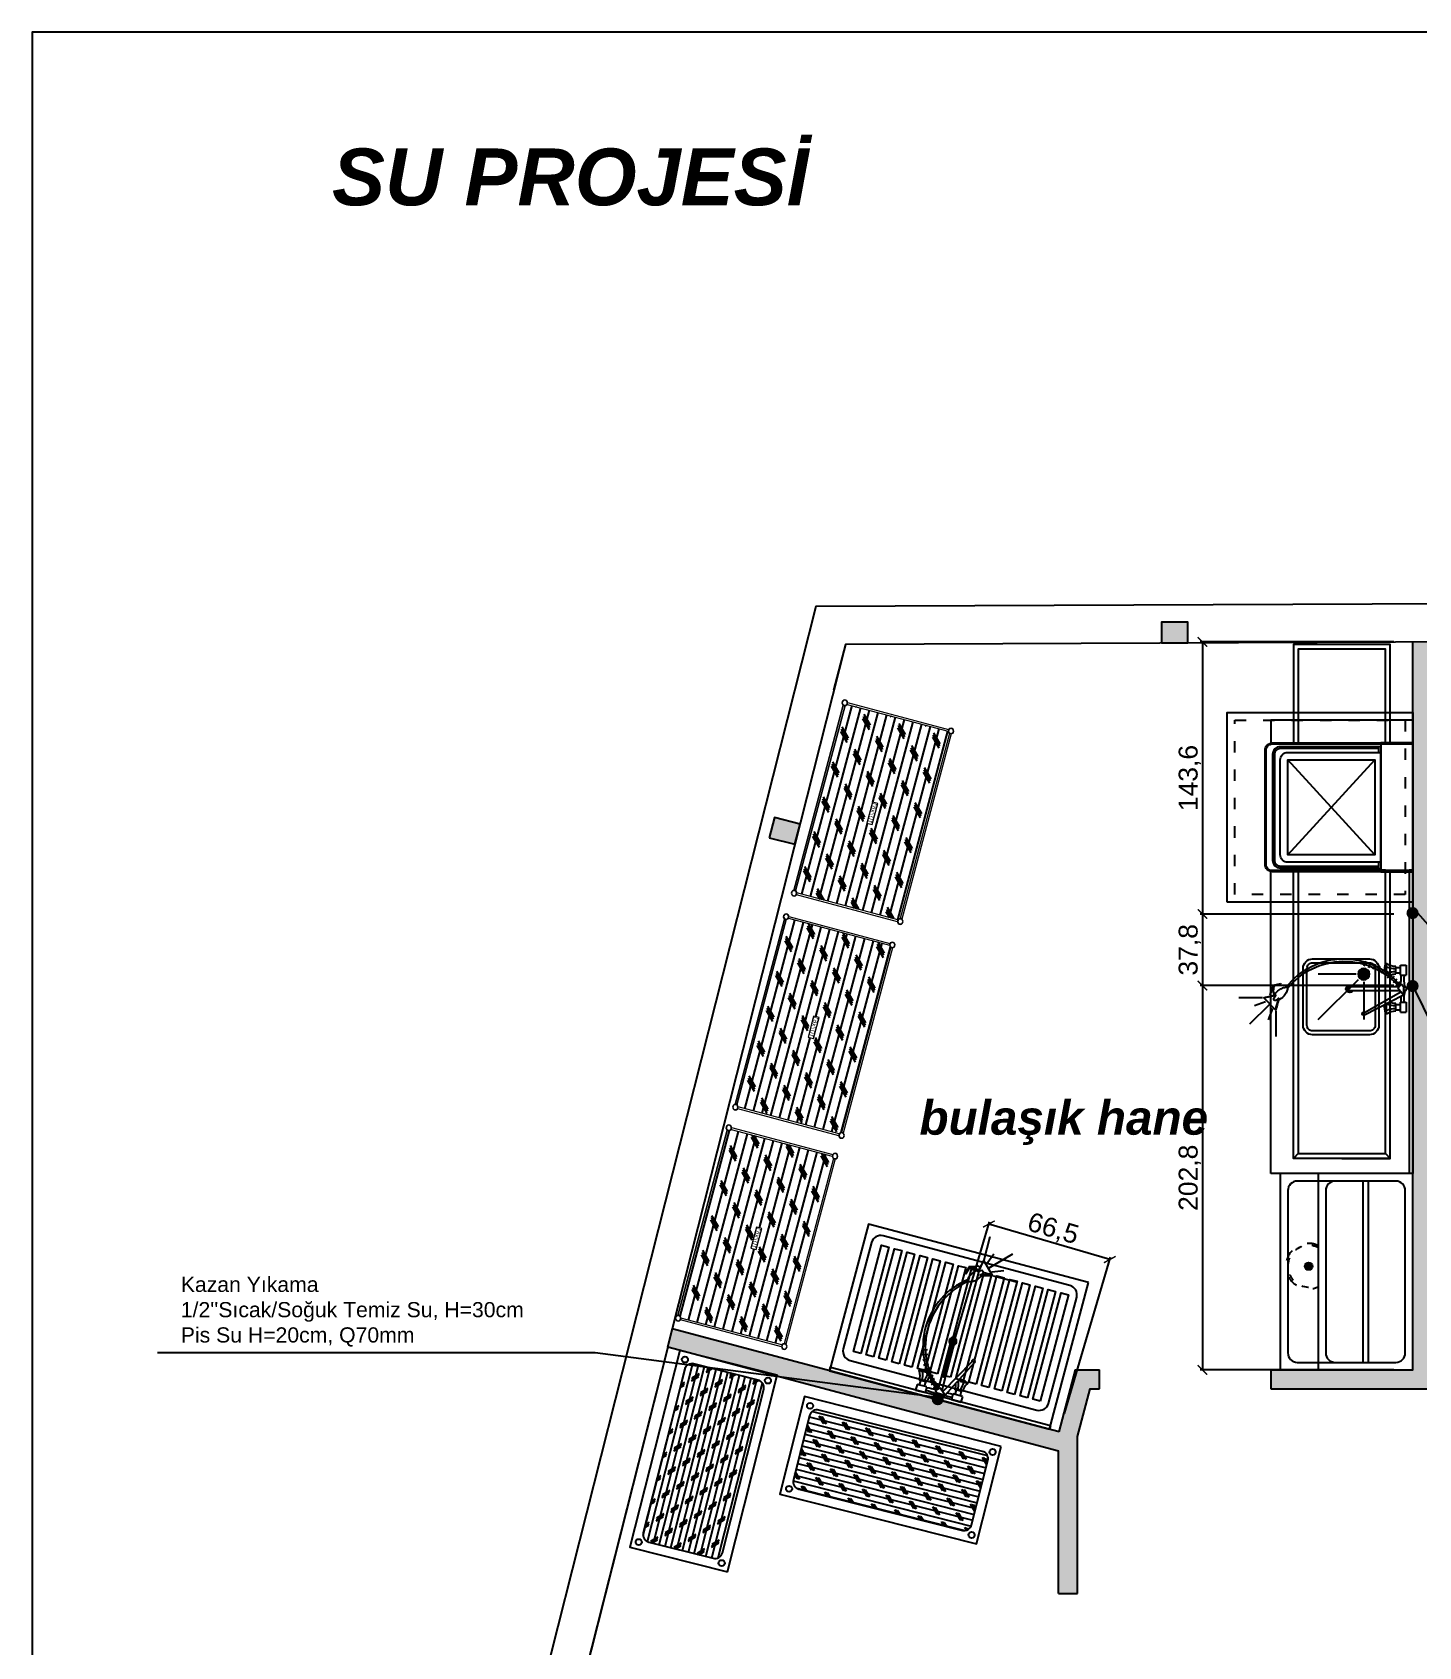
# Model space of a CAD drawing. Header units: millimetres. Extents: x -3164 to 12587, y -18082 to -16228.
# Drawn here: x 5157 to 5888, y -17080 to -16228 of the extents above; entities that cross this region are included whole.
import ezdxf

# ---------------------------------------------------------------- set-up
doc = ezdxf.new("R2010")
doc.units = ezdxf.units.MM
doc.linetypes.add('ACAD_ISO03W100', pattern=[30, 12, -18])
doc.layers.add('Mtm-Sıhhi Tesisat', color=5, linetype='Continuous')
doc.styles.add('ARIAL', font='', dxfattribs={"height": 1})
doc.styles.get("Standard").update_dxf_attribs({"font": 'arial.ttf'})
doc.styles.get('ARIAL').set_extended_font_data('Arial', bold=True)
doc.dimstyles.new('ISO-25', dxfattribs={"dimtxt": 10, "dimasz": 5, "dimexe": 1.25, "dimexo": 10, "dimtad": 1, "dimdec": 1, "dimtxsty": 'Standard', "dimblk": 'ARCHTICK', "dimcen": 2.5, "dimadec": 0, "dimazin": 0, "dimtfac": 1, "dimtdec": 1, "dimtmove": 0, "dimatfit": 3, "dimfxl": 1, "dimarcsym": 0})

# ---------------------------------------------------------------- blocks, each defined once
blk = doc.blocks.new('YTR')
at = {"color": 7}
for points in [[(2909.46, 294.22), (3029.46, 294.22), (3029.46, 374.22), (2909.46, 374.22)], [(2917.96, 361.22), (2921.96, 361.22), (2921.96, 303.22), (2917.96, 303.22)], [(2924.96, 361.22), (2928.96, 361.22), (2928.96, 303.22), (2924.96, 303.22)], [(2931.96, 361.22), (2935.96, 361.22), (2935.96, 303.22), (2931.96, 303.22)], [(2938.96, 361.22), (2942.96, 361.22), (2942.96, 303.22), (2938.96, 303.22)], [(2938.96, 361.22), (2942.96, 361.22), (2942.96, 303.22), (2938.96, 303.22)], [(2945.96, 361.22), (2949.96, 361.22), (2949.96, 303.22), (2945.96, 303.22)], [(2945.96, 361.22), (2949.96, 361.22), (2949.96, 303.22), (2945.96, 303.22)], [(2952.96, 361.22), (2956.96, 361.22), (2956.96, 303.22), (2952.96, 303.22)], [(2952.96, 361.22), (2956.96, 361.22), (2956.96, 303.22), (2952.96, 303.22)], [(2959.96, 361.22), (2963.96, 361.22), (2963.96, 303.22), (2959.96, 303.22)], [(2959.96, 361.22), (2963.96, 361.22), (2963.96, 303.22), (2959.96, 303.22)], [(2966.96, 361.22), (2970.96, 361.22), (2970.96, 303.22), (2966.96, 303.22)], [(2966.96, 361.22), (2970.96, 361.22), (2970.96, 303.22), (2966.96, 303.22)], [(2973.96, 361.22), (2977.96, 361.22), (2977.96, 303.22), (2973.96, 303.22)], [(2973.96, 361.22), (2977.96, 361.22), (2977.96, 303.22), (2973.96, 303.22)], [(2980.96, 361.22), (2984.96, 361.22), (2984.96, 303.22), (2980.96, 303.22)], [(2980.96, 361.22), (2984.96, 361.22), (2984.96, 303.22), (2980.96, 303.22)], [(2987.96, 361.22), (2991.96, 361.22), (2991.96, 303.22), (2987.96, 303.22)], [(2987.96, 361.22), (2991.96, 361.22), (2991.96, 303.22), (2987.96, 303.22)], [(2994.96, 361.22), (2998.96, 361.22), (2998.96, 303.22), (2994.96, 303.22)], [(3001.96, 361.22), (3005.96, 361.22), (3005.96, 303.22), (3001.96, 303.22)], [(3001.96, 361.22), (3005.96, 361.22), (3005.96, 303.22), (3001.96, 303.22)], [(3008.96, 361.22), (3012.96, 361.22), (3012.96, 303.22), (3008.96, 303.22)], [(3008.96, 361.22), (3012.96, 361.22), (3012.96, 303.22), (3008.96, 303.22)], [(3008.96, 361.22), (3012.96, 361.22), (3012.96, 303.22), (3008.96, 303.22)], [(3015.96, 361.22), (3019.96, 361.22), (3019.96, 303.22), (3015.96, 303.22)], [(3015.96, 361.22), (3019.96, 361.22), (3019.96, 303.22), (3015.96, 303.22)], [(3015.96, 361.22), (3019.96, 361.22), (3019.96, 303.22), (3015.96, 303.22)]]:
    blk.add_lwpolyline(points, close=True, dxfattribs=at)
blk.add_lwpolyline([(3029.46, 374.22), (3029.46, 372.22), (2909.46, 372.22), (2909.46, 374.22)], dxfattribs=at)
blk.add_lwpolyline([(2918.46, 298.22), (3020.46, 298.22, 0.414214), (3025.46, 303.22), (3025.46, 361.22, 0.414214), (3020.46, 366.22), (2918.46, 366.22, 0.414214), (2913.46, 361.22), (2913.46, 303.22, 0.414214)], format="xyb", close=True, dxfattribs=at)
blk = doc.blocks.new('23434324')
h = blk.add_hatch(color=7)
edge = h.paths.add_edge_path()
edge.add_line((2395.58, 1826.78), (2395.08, 1826.78))
edge.add_line((2395.08, 1826.78), (2395.08, 1752.78))
edge.add_arc((2391.58, 1752.78), 3.5, -90, 0, ccw=False)
edge.add_line((2391.58, 1749.28), (2331.58, 1749.28))
edge.add_arc((2331.58, 1752.78), 3.5, 180, 270, ccw=False)
edge.add_line((2328.08, 1752.78), (2328.08, 1826.78))
edge.add_line((2328.08, 1826.78), (2327.58, 1826.78))
edge.add_line((2327.58, 1826.78), (2327.58, 1809.87))
edge.add_line((2327.58, 1809.87), (2327.58, 1752.78))
edge.add_arc((2331.58, 1752.78), 4, 180, 270)
edge.add_line((2331.58, 1748.78), (2391.58, 1748.78))
edge.add_arc((2391.58, 1752.78), 4, 270, 360)
edge.add_line((2395.58, 1752.78), (2395.58, 1826.78))
blk.add_hatch(color=7).paths.add_polyline_path([(2393.58, 1809.87), (2390.58, 1809.87), (2390.58, 1808.87), (2392.58, 1808.87), (2392.58, 1756.78, -0.414214), (2389.58, 1753.78), (2333.58, 1753.78, -0.414214), (2330.58, 1756.78), (2330.58, 1808.87), (2332.58, 1808.87), (2332.58, 1809.87), (2329.58, 1809.87), (2329.58, 1756.78, 0.414214), (2333.58, 1752.78), (2389.58, 1752.78, 0.414214), (2393.58, 1756.78)])
at = {"color": 7}
for points in [[(2331.58, 1748.78), (2391.58, 1748.78, 0.414214), (2395.58, 1752.78), (2395.58, 1826.78), (2327.58, 1826.78), (2327.58, 1752.78, 0.414214)], [(2331.58, 1749.28), (2391.58, 1749.28, 0.414214), (2395.08, 1752.78), (2395.08, 1826.78), (2328.08, 1826.78), (2328.08, 1752.78, 0.414214)]]:
    blk.add_lwpolyline(points, format="xyb", close=True, dxfattribs=at)
for points in [[(2327.58, 1809.87), (2327.58, 1826.78), (2395.58, 1826.78), (2395.58, 1809.87)], [(2390.58, 1826.78), (2332.58, 1826.78)], [(2395.08, 1809.87), (2328.08, 1809.87)], [(2332.58, 1809.87), (2390.58, 1809.87)], [(2336.58, 1760.78), (2386.58, 1760.78), (2386.58, 1806.78), (2336.58, 1806.78), (2336.58, 1760.78), (2386.58, 1806.78), (2336.58, 1806.78), (2386.58, 1760.78)]]:
    blk.add_lwpolyline(points, dxfattribs=at)
for points in [[(2393.58, 1809.87), (2393.58, 1756.78, -0.414214), (2389.58, 1752.78), (2333.58, 1752.78, -0.414214), (2329.58, 1756.78), (2329.58, 1809.87)], [(2390.58, 1808.87), (2392.58, 1808.87), (2392.58, 1756.78, -0.414214), (2389.58, 1753.78), (2333.58, 1753.78, -0.414214), (2330.58, 1756.78), (2330.58, 1808.87), (2332.58, 1808.87)], [(2332.58, 1809.87), (2332.58, 1760.78, 0.414214), (2336.58, 1756.78), (2386.58, 1756.78, 0.414214), (2390.58, 1760.78), (2390.58, 1809.87)]]:
    blk.add_lwpolyline(points, format="xyb", dxfattribs=at)
blk = doc.blocks.new('errere')
at = {"color": 1}
blk.add_lwpolyline([(93.75, 2378.25), (193.75, 2378.25), (193.75, 2476.25), (93.75, 2476.25)], close=True, dxfattribs=at)
at = {"color": 1, "linetype": 'ACAD_ISO03W100', "ltscale": 0.5}
blk.add_lwpolyline([(97.75, 2382.25), (189.75, 2382.25), (189.75, 2472.25), (97.75, 2472.25)], close=True, dxfattribs=at)
at = {"color": 1}
blk.add_blockref('23434324', (-2217.83, 649.46), dxfattribs=at)
blk = doc.blocks.new('DSFSSDFS')
h = blk.add_hatch()
h.set_pattern_fill('NET3', scale=0.3, style=0)
h.set_pattern_definition([(0, (-92.6598, 1.5319), (0, 0.9525), []), (60, (-92.6598, 1.5319), (-0.8248892, 0.47625), []), (120, (-92.6598, 1.5319), (-0.8248892, -0.47625), [])])
h.paths.add_polyline_path([(1478.66, 2190.23, 1), (1482.66, 2190.23, 1)])
h.paths.add_polyline_path([(1481.21, 2190.23, -1), (1480.1, 2190.23, -1)], flags=16)
h.paths.add_polyline_path([(1480.96, 2190.23, 1), (1480.35, 2190.23, 1)], flags=0)
at = {"color": 7}
for points in [[(1453.66, 2158.23), (1483.66, 2158.23, 0.414214), (1488.66, 2163.23), (1488.66, 2193.23, 0.414214), (1483.66, 2198.23), (1453.66, 2198.23, 0.414214), (1448.66, 2193.23), (1448.66, 2163.23, 0.414214)], [(1453.66, 2160.23), (1483.66, 2160.23, 0.414214), (1486.66, 2163.23), (1486.66, 2193.23, 0.414214), (1483.66, 2196.23), (1453.66, 2196.23, 0.414214), (1450.66, 2193.23), (1450.66, 2163.23, 0.414214)]]:
    blk.add_lwpolyline(points, format="xyb", close=True, dxfattribs=at)
for points in [[(1476.66, 2190.23), (1456.66, 2190.23)], [(1456.66, 2166.23), (1477.83, 2187.4)], [(1480.66, 2186.23), (1480.66, 2166.23)]]:
    blk.add_lwpolyline(points, dxfattribs=at)
for radius in [3, 2.28, 2, 0.553, 0.304]:
    blk.add_circle((1480.66, 2190.23), radius, dxfattribs=at)
blk = doc.blocks.new('A$C70B71D40')
at = {"color": 7}
for points in [[(75, 0), (75, 160), (0, 160), (0, 0)], [(60.5, 160), (60.5, 10.5), (14.5, 10.5), (14.5, 160)]]:
    blk.add_lwpolyline(points, close=True, dxfattribs=at)
for points in [[(0, 160), (2, 160), (2, 0)], [(37.5, 8), (12, 8), (12, 160)], [(12, 8), (63, 8), (63, 160)], [(14.5, 10.5), (12, 8)], [(60.5, 10.5), (63, 8)]]:
    blk.add_lwpolyline(points, dxfattribs=at)
at = {"color": 7, "rotation": 90.00000000000001}
blk.add_blockref('DSFSSDFS', (2216.16, -1375.43), dxfattribs=at)
blk = doc.blocks.new('FDSDDSDF')
at = {"color": 7, "linetype": 'ByBlock', "lineweight": -2}
for p, q in [((2048.78, 2220.75), (2048.78, 2223.85)), ((2053.98, 2220.75), (2053.98, 2223.85)), ((2068.28, 2220.75), (2068.28, 2223.84)), ((2073.48, 2220.75), (2073.48, 2223.84)), ((2048.78, 2220.75), (2053.98, 2220.75)), ((2049.43, 2218.26), (2053.33, 2218.26)), ((2050.08, 2218.26), (2050.08, 2220.75)), ((2052.68, 2220.75), (2052.68, 2218.26)), ((2060.15, 2222.34), (2060.15, 2222.88)), ((2060.15, 2193.89), (2060.15, 2220.37)), ((2062.1, 2222.88), (2062.1, 2222.34)), ((2062.1, 2220.03), (2062.1, 2193.89)), ((2068.28, 2220.75), (2073.48, 2220.75)), ((2068.93, 2218.26), (2072.83, 2218.26)), ((2069.58, 2218.26), (2069.58, 2220.75)), ((2072.18, 2220.75), (2072.18, 2218.26))]:
    blk.add_line(p, q, dxfattribs=at)
at = {"color": 7}
for p, q in [((2063.48, 2221.34), (2061.39, 2219.35)), ((2063.78, 2221.05), (2061.69, 2219.06)), ((2064.17, 2220.55), (2062.09, 2218.56)), ((2064.77, 2220.25), (2062.68, 2218.26)), ((2066.26, 2218.86), (2064.17, 2216.87)), ((2067.55, 2217.36), (2065.47, 2215.37)), ((2068.75, 2215.77), (2066.66, 2213.78)), ((2070.14, 2214.28), (2068.05, 2212.29)), ((2071.43, 2212.39), (2069.34, 2210.4)), ((2072.94, 2210.02), (2070.51, 2208.46)), ((2073.93, 2207.53), (2071.51, 2205.97)), ((2074.92, 2204.84), (2072.21, 2203.84)), ((2075.71, 2202.45), (2073.01, 2201.46)), ((2063.66, 2157.71), (2062.48, 2153.96)), ((2063.07, 2153.74), (2063.93, 2157.66)), ((2063.93, 2157.66), (2063.66, 2157.71)), ((2049.33, 2154.97), (2035.96, 2154.97)), ((2052.63, 2151.51), (2042.42, 2141.14)), ((2050.68, 2153.16), (2044.67, 2150.91)), ((2049.9, 2154.92), (2056.29, 2148.6)), ((2054.29, 2149.56), (2052.03, 2143.69)), ((2056.24, 2148.05), (2056.24, 2135.43)), ((2057.6, 2152.29), (2058.51, 2151.97)), ((2059.64, 2153.63), (2057.7, 2154.06)), ((2058.51, 2151.97), (2059.8, 2152.88)), ((2062.48, 2153.96), (2059.64, 2153.63)), ((2059.8, 2152.88), (2063.07, 2153.74))]:
    blk.add_line(p, q, dxfattribs=at)
at = {"color": 7, "linetype": 'ByBlock', "lineweight": -2}
for points in [[(2053.98, 2223.85), (2048.78, 2223.85)], [(2073.48, 2223.84), (2068.28, 2223.84)]]:
    blk.add_lwpolyline(points, dxfattribs=at)
at = {"color": 7}
blk.add_lwpolyline([(2057.75, 2222.34), (2047.17, 2201.77, 1.623199), (2048.67, 2201.77), (2059.52, 2220.89)], format="xyb", dxfattribs=at)
blk.add_lwpolyline([(2063.48, 2221.34), (2062.23, 2222.34), (2057.75, 2222.34), (2061.39, 2219.35)], dxfattribs=at)
blk.add_lwpolyline([(2061.7, 2160.9, 0.239534), (2060.94, 2161.14, 0.084415), (2058.91, 2160.42, 0.042268), (2056.95, 2159.1, 0.030917), (2055.17, 2156.41, 0.018265), (2049.9, 2154.92, 0.015636), (2056.12, 2156.42, 0.092743), (2054.88, 2154.91, 0.239534), (2055.13, 2154.16, 0.239534), (2055.89, 2153.92, 0.086481), (2057.65, 2155.07, 0.015152), (2056.29, 2148.6, 0.017666), (2057.69, 2154.09, 0.032293), (2060.05, 2156.1, 0.042268), (2061.31, 2158.1, 0.084415), (2061.96, 2160.15, 0.239534)], format="xyb", close=True, dxfattribs=at)
at = {"color": 7, "linetype": 'ByBlock', "lineweight": -2}
for centre, radius, start, end in [((2061.12, 2221.82), 1.89, 110.21119, 134.66112), ((2061.12, 2222.88), 0.975, 0, 180), ((2061.12, 2221.82), 1.89, 42.21673, 69.50293), ((2039.47, 2218.65), 9.96, 330.31422, 357.79505), ((2038.3, 2218.26), 12.43, 337.23277, 0), ((2064.46, 2218.26), 12.43, 180, 202.76723), ((2063.28, 2218.65), 9.96, 182.20495, 201.19591), ((2055.65, 2240.98), 18.28, 264.74243, 283.07932), ((2055.24, 2195.16), 25.78, 86.08981, 92.79989), ((2055.24, 2195.16), 25.78, 79.99092, 80.78896), ((2061.12, 2221.82), 1.89, 222.21673, 239.08545), ((2066.33, 2241.35), 18.65, 258.22292, 275.99606), ((2067.76, 2185.73), 35.22, 89.1635, 98.04748), ((2058.97, 2218.65), 9.96, 339.37697, 357.79505), ((2057.8, 2218.26), 12.43, 338.70721, 0), ((2083.96, 2218.26), 12.43, 180, 202.76723), ((2082.78, 2218.65), 9.96, 182.20495, 209.68578), ((2048.13, 2213.39), 0.325, 89.99951, 270.00049), ((2048.13, 2213.39), 0.325, 90, 270), ((2048.13, 2213.39), 0.325, 90, 90.00049), ((2049.1, 2210.82), 2.44, 66.48101, 113.51899), ((2048.13, 2213.39), 0.325, 270, 270.00049), ((2051.38, 2220.85), 8.44, 247.35362, 278.97165), ((2050.08, 2213.39), 0.325, 146.42567, 270.00049), ((2051.38, 2209.24), 4.04, 71.21272, 108.78728), ((2052.68, 2213.39), 0.325, 269.99951, 33.57433), ((2053.65, 2210.83), 2.44, 104.56109, 108.13414), ((2070.88, 2209.24), 4.04, 71.21272, 105.13872), ((2070.88, 2220.85), 8.44, 266.18141, 292.64638), ((2072.18, 2213.39), 0.325, 269.99951, 33.57433), ((2073.15, 2210.83), 2.44, 66.42575, 108.13414), ((2074.13, 2213.39), 0.325, 269.99951, 90.00049), ((2061.12, 2193.92), 1.95, 120, 60), ((2061.12, 2193.89), 1.17, 146.44269, 33.55731), ((2061.12, 2193.89), 0.975, 180, 0)]:
    blk.add_arc(centre, radius, start, end, dxfattribs=at)
at = {"color": 7}
for centre, radius, start, end in [((2037.48, 2191.01), 38.13, 308.44147, 49.68275), ((2038.62, 2190.9), 38.31, 307.66313, 50.95723)]:
    blk.add_arc(centre, radius, start, end, dxfattribs=at)
blk = doc.blocks.new('DUŞLAMA SPREYİ')
at = {"color": 140}
blk.add_blockref('FDSDDSDF', (-2061.12, -2222.88), dxfattribs=at)
blk = doc.blocks.new('107x61')
h = blk.add_hatch()
h.set_pattern_fill('CORK', scale=1.5, style=0)
h.set_pattern_definition([(0, (435.9964, 0), (1e-15, 4.7625), []), (135, (438.378, -2.381), (-9.525, -9.525), [6.7352, -6.7352]), (135, (439.568, -2.381), (-9.525, -9.525), [6.7352, -6.7352]), (135, (440.759, -2.381), (-9.525, -9.525), [6.7352, -6.7352])])
h.paths.add_polyline_path([(863.22, -953.52, -0.226541), (862.3, -954.43), (862.3, -1009.61, -0.226541), (863.22, -1010.52), (964.39, -1010.52, -0.226541), (965.3, -1009.61), (965.3, -954.43, -0.226541), (964.39, -953.52)])
h.paths.add_polyline_path([(918.89, -980.56), (918.89, -983.48), (907.38, -983.48), (907.38, -980.56)], flags=0)
h.paths.add_polyline_path([(906.75, -984.62), (919.46, -984.62), (919.46, -979.46), (906.75, -979.46)], flags=24)
at = {"color": 7, "lineweight": 0}
for points in [[(964.39, -952.52), (863.22, -952.52)], [(964.39, -953.52), (863.22, -953.52)], [(861.3, -954.43), (861.3, -1009.61)], [(862.3, -954.43), (862.3, -1009.61)], [(965.3, -1009.61), (965.3, -954.43)], [(966.3, -1009.61), (966.3, -954.43)], [(863.22, -1010.52), (964.39, -1010.52)], [(964.39, -1010.52), (863.22, -1010.52)], [(863.22, -1011.52), (964.39, -1011.52)], [(964.39, -1011.52), (863.22, -1011.52)]]:
    blk.add_lwpolyline(points, dxfattribs=at)
blk.add_lwpolyline([(907.38, -980.56), (918.89, -980.56), (918.89, -983.48), (907.38, -983.48)], close=True, dxfattribs=at)
for centre, radius in [((861.8, -953.02), 1.5), ((861.8, -953.02), 1.3), ((965.8, -953.02), 1.5), ((965.8, -953.02), 1.3), ((861.8, -1011.02), 1.5), ((861.8, -1011.02), 1.3), ((965.8, -1011.02), 1.5), ((965.8, -1011.02), 1.3)]:
    blk.add_circle(centre, radius, dxfattribs=at)
at = {"color": 7, "lineweight": 0, "insert": (907.76, -980.74), "char_height": 2.5, "attachment_point": 1}
blk.add_mtext_dynamic_manual_height_columns('107x61', width=7.8974, gutter_width=12.5, heights=[0], dxfattribs=at)
blk = doc.blocks.new('A$C3ECE62BF')
at = {"color": 7, "lineweight": 0}
blk.add_blockref('107x61', (-860.3, 1012.52), dxfattribs=at)
blk = doc.blocks.new('4r55')
h = blk.add_hatch()
h.set_pattern_fill('CORK', angle=90, style=0)
h.set_pattern_definition([(90, (0, 0), (-3.175, 2e-16), []), (225, (1.5875, 1.5875), (6.350003, -6.350003), [4.49013, -4.49013]), (225, (1.5875, 2.381), (6.350003, -6.350003), [4.49013, -4.49013]), (225, (1.5875, 3.175), (6.350003, -6.350003), [4.49013, -4.49013])])
h.paths.add_polyline_path([(1286.5, 1170.04, 0.414214), (1290.5, 1166.04), (1325.5, 1166.04, 0.414214), (1329.5, 1170.04), (1329.5, 1259.04, 0.414214), (1325.5, 1263.04), (1290.5, 1263.04, 0.414214), (1286.5, 1259.04)])
at = {"color": 7}
blk.add_lwpolyline([(1281.5, 1268.04), (1281.5, 1161.04), (1334.5, 1161.04), (1334.5, 1268.04)], close=True, dxfattribs=at)
blk.add_lwpolyline([(1286.5, 1259.04), (1286.5, 1170.04, 0.414214), (1290.5, 1166.04), (1325.5, 1166.04, 0.414214), (1329.5, 1170.04), (1329.5, 1259.04, 0.414214), (1325.5, 1263.04), (1290.5, 1263.04, 0.414214)], format="xyb", close=True, dxfattribs=at)
for centre in [(1285.5, 1264.37), (1330.65, 1264.37), (1285.5, 1165.04), (1330.65, 1165.04)]:
    blk.add_circle(centre, 1.6, dxfattribs=at)
blk = doc.blocks.new('ISTIF RAFI 107x53')
at = {"color": 7, "rotation": 270}
blk.add_blockref('4r55', (-1161.04, 1334.5), dxfattribs=at)
blk = doc.blocks.new('_ArchTick')
at = {"color": 0, "linetype": 'ByBlock', "const_width": 0.15}
blk.add_lwpolyline([(-0.5, -0.5), (0.5, 0.5)], dxfattribs=at)
blk = doc.blocks.new('*D182')
at = {"color": 0, "lineweight": -2, "transparency": 16777216}
for p, q in [((5875.15, -16549.75), (5772.86, -16549.75)), ((5774.11, -16549.75), (5774.11, -16693.31)), ((5875.15, -16693.31), (5772.86, -16693.31))]:
    blk.add_line(p, q, dxfattribs=at)
at = {"layer": 'Defpoints', "color": 0, "transparency": 16777216}
for p in [(5885.15, -16549.75), (5774.11, -16693.31), (5885.15, -16693.31)]:
    blk.add_point(p, dxfattribs=at)
at = {"color": 0, "lineweight": -2, "transparency": 16777216, "xscale": 5, "yscale": 5, "zscale": 5}
for p, rotation in [((5774.11, -16549.75), 90), ((5774.11, -16693.31), 270)]:
    blk.add_blockref('_ArchTick', p, dxfattribs=dict(at, rotation=rotation))
at = {"color": 0, "transparency": 16777216, "insert": (5767.48, -16621.53), "char_height": 10, "attachment_point": 5, "rotation": 90}
blk.add_mtext('143,6', dxfattribs=at)
blk = doc.blocks.new('*D183')
at = {"color": 0, "lineweight": -2, "transparency": 16777216}
for p, q in [((5875.15, -16693.31), (5772.86, -16693.31)), ((5774.11, -16693.31), (5774.11, -16731.06)), ((5875.15, -16731.06), (5772.86, -16731.06))]:
    blk.add_line(p, q, dxfattribs=at)
at = {"layer": 'Defpoints', "color": 0, "transparency": 16777216}
for p in [(5885.15, -16693.31), (5774.11, -16731.06), (5885.15, -16731.06)]:
    blk.add_point(p, dxfattribs=at)
at = {"color": 0, "lineweight": -2, "transparency": 16777216, "xscale": 5, "yscale": 5, "zscale": 5}
for p, rotation in [((5774.11, -16693.31), 90), ((5774.11, -16731.06), 270)]:
    blk.add_blockref('_ArchTick', p, dxfattribs=dict(at, rotation=rotation))
at = {"color": 0, "transparency": 16777216, "insert": (5767.48, -16712.18), "char_height": 10, "attachment_point": 5, "rotation": 90}
blk.add_mtext('37,8', dxfattribs=at)
blk = doc.blocks.new('*D184')
at = {"color": 0, "lineweight": -2, "transparency": 16777216}
for p, q in [((5875.15, -16731.06), (5772.86, -16731.06)), ((5774.11, -16731.06), (5774.11, -16933.85)), ((5875.15, -16933.85), (5772.86, -16933.85))]:
    blk.add_line(p, q, dxfattribs=at)
at = {"layer": 'Defpoints', "color": 0, "transparency": 16777216}
for p in [(5885.15, -16731.06), (5774.11, -16933.85), (5885.15, -16933.85)]:
    blk.add_point(p, dxfattribs=at)
at = {"color": 0, "lineweight": -2, "transparency": 16777216, "xscale": 5, "yscale": 5, "zscale": 5}
for p, rotation in [((5774.11, -16731.06), 90), ((5774.11, -16933.85), 270)]:
    blk.add_blockref('_ArchTick', p, dxfattribs=dict(at, rotation=rotation))
at = {"color": 0, "transparency": 16777216, "insert": (5767.48, -16832.45), "char_height": 10, "attachment_point": 5, "rotation": 90}
blk.add_mtext('202,8', dxfattribs=at)
blk = doc.blocks.new('*D188')
at = {"color": 0, "lineweight": -2, "transparency": 16777216}
for p, q in [((5637.54, -16938.08), (5661.78, -16855.65)), ((5725.2, -16875.61), (5661.43, -16856.85)), ((5701.31, -16956.83), (5725.55, -16874.41))]:
    blk.add_line(p, q, dxfattribs=at)
at = {"layer": 'Defpoints', "color": 0, "transparency": 16777216}
for p in [(5661.43, -16856.85), (5634.72, -16947.67), (5698.48, -16966.43)]:
    blk.add_point(p, dxfattribs=at)
at = {"color": 0, "lineweight": -2, "transparency": 16777216, "xscale": 5, "yscale": 5, "zscale": 5}
for p, rotation in [((5661.43, -16856.85), 163.6095082282376), ((5725.2, -16875.61), 343.6095082282376)]:
    blk.add_blockref('_ArchTick', p, dxfattribs=dict(at, rotation=rotation))
at = {"color": 0, "transparency": 16777216, "insert": (5695.19, -16859.86), "char_height": 10, "attachment_point": 5, "rotation": 343.60951}
blk.add_mtext('66,5', dxfattribs=at)

msp = doc.modelspace()

# ---------------------------------------------------------------- hatches: boundary and pattern name
h = msp.add_hatch(color=256)
h.dxf.hatch_style = 1
h.paths.add_polyline_path([(5752.42, -16550.25), (5766.42, -16550.25), (5766.42, -16539.25), (5752.42, -16539.25)])
h.paths.add_polyline_path([(5545.54, -16653.04), (5559.11, -16656.47), (5561.81, -16645.81), (5548.24, -16642.38)])
h.paths.add_polyline_path([(6243.08, -16699.21), (6257.08, -16699.21), (6257.08, -16688.21), (6243.08, -16688.21)])
h.paths.add_polyline_path([(6592.08, -16699.21), (6606.08, -16699.21), (6606.08, -16688.21), (6592.08, -16688.21)])
h.paths.add_polyline_path([(7742.08, -16700.21), (7756.08, -16700.21), (7756.08, -16689.21), (7742.08, -16689.21)])
h.paths.add_polyline_path([(8154.08, -16707.21), (8168.08, -16707.21), (8168.08, -16696.21), (8154.08, -16696.21)])
h.paths.add_polyline_path([(8154.08, -17581.21), (8168.08, -17581.21), (8168.08, -17570.21), (8154.08, -17570.21)])
h.paths.add_polyline_path([(7704.08, -17581.21), (7718.08, -17581.21), (7718.08, -17570.21), (7704.08, -17570.21)])
h.paths.add_polyline_path([(7307.08, -17581.21), (7321.08, -17581.21), (7321.08, -17570.21), (7307.08, -17570.21)])
h.paths.add_polyline_path([(6955.08, -17581.21), (6969.08, -17581.21), (6969.08, -17570.21), (6955.08, -17570.21)])
h.paths.add_polyline_path([(6592.08, -17581.21), (6606.08, -17581.21), (6606.08, -17570.21), (6592.08, -17570.21)])
h.paths.add_polyline_path([(6243.08, -17581.21), (6257.08, -17581.21), (6257.08, -17570.21), (6243.08, -17570.21)])
h = msp.add_hatch(color=256)
h.dxf.hatch_style = 1
h.paths.add_polyline_path([(6495.15, -16873.85), (6485.15, -16873.85), (6485.15, -16883.85), (6495.15, -16883.85), (6505.15, -16883.85), (6575.15, -16883.85), (6575.15, -16873.85), (6505.15, -16873.85), (6505.15, -16748.85), (6606.08, -16748.85), (6606.08, -16699.21), (6596.08, -16699.21), (6596.08, -16738.85), (6505.15, -16738.85), (6505.15, -16547.11), (6495.15, -16547.16)])
h.paths.add_polyline_path([(6320.77, -16883.85), (6385.15, -16883.85), (6385.15, -16873.85), (6320.77, -16873.85)])
h.paths.add_polyline_path([(6243.08, -16688.21), (6257.08, -16688.21), (6257.08, -16548.17), (6243.08, -16548.23)])
h.paths.add_polyline_path([(5885.15, -16933.85), (5810.15, -16933.85), (5810.15, -16943.85), (5895.15, -16943.85), (5895.15, -16883.85), (6020.77, -16883.85), (6020.77, -16873.85), (5895.15, -16873.85), (5895.15, -16549.7), (5885.15, -16549.75)])
h.paths.add_polyline_path([(5698.15, -16976.69), (5698.15, -17051.82), (5708.15, -17051.82), (5708.15, -16969), (5714.83, -16943.85), (5719.83, -16943.85), (5719.83, -16933.85), (5707.14, -16933.85), (5698.48, -16966.43), (5494.41, -16912.18), (5491.84, -16921.85)])
h.paths.add_polyline_path([(5621.66, -17266), (5568.45, -17476.29), (5578.15, -17478.75), (5618.24, -17320.28), (5644.42, -17326.9), (5646.87, -17317.21), (5620.7, -17310.59), (5631.36, -17268.46), (5658.34, -17161.82), (5708.15, -17161.82), (5708.15, -17151.82), (5708.15, -17141.82), (5698.15, -17141.82), (5698.15, -17151.82), (5650.56, -17151.82)])
h.paths.add_polyline_path([(5816.01, -17370.32), (5777.13, -17523.98), (5778.03, -17523.98), (5778.03, -17534.98), (5774.35, -17534.98), (5768.17, -17559.39), (5777.86, -17561.85), (5828.16, -17363.08), (5801.98, -17356.46), (5799.53, -17366.15)])
h.paths.add_polyline_path([(5463.18, -17460.21), (5465.63, -17450.51), (5364.59, -17425.22), (5362.14, -17434.92)])
h.paths.add_polyline_path([(5540.79, -17479.63), (5550.49, -17482.06), (5552.94, -17472.37), (5543.24, -17469.94)])
msp.add_hatch(color=7).paths.add_polyline_path([(5832.15, -16879.11, 1), (5828.15, -16879.11, 1)])
at = {"layer": 'Mtm-Sıhhi Tesisat'}
for points in [[(5884.97, -16689.57, 1), (5884.97, -16696, 1)], [(5884.97, -16728.07, 1), (5884.97, -16734.5, 1)], [(5634.44, -16946.06, 1), (5634.44, -16952.49, 1)]]:
    msp.add_hatch(color=140, dxfattribs=at).paths.add_polyline_path(points)

# ---------------------------------------------------------------- linework, layer by layer
for p, q in [((5585.8, -16551.02), (5579.39, -16575.14)), ((5494.41, -16912.18), (5491.84, -16921.85)), ((5698.48, -16966.43), (5494.41, -16912.18)), ((5698.15, -16976.69), (5491.96, -16921.88)), ((5719.83, -16943.85), (5719.83, -16933.85)), ((5810.15, -16933.85), (5810.15, -16943.85)), ((5714.83, -16943.85), (5719.83, -16943.85)), ((5698.15, -17051.82), (5698.15, -16976.69)), ((5708.15, -17051.82), (5708.15, -16969)), ((5698.15, -17051.82), (5708.15, -17051.82))]:
    msp.add_line(p, q)
for points in [[(5156.72, -17483.09), (7197.13, -17483.09), (7197.13, -16228.06), (5156.72, -16228.06)], [(5752.42, -16550.25), (5766.42, -16550.25), (5766.42, -16539.25), (5752.42, -16539.25)], [(5545.54, -16653.04), (5559.11, -16656.47), (5561.81, -16645.81), (5548.24, -16642.38)]]:
    msp.add_lwpolyline(points, close=True)
for points in [[(5755.46, -17691.15), (7096.68, -17758.97), (8313.22, -17723.82), (8328.07, -16543.63), (7608.33, -16520.21), (6953.96, -16525.21), (5570.21, -16531.08), (5282.72, -17667.24), (5303.09, -17668.27)], [(5756.47, -17671.17), (7096.9, -17738.95), (8293.46, -17704.38), (8307.83, -16562.99), (7608.08, -16540.21), (6954.08, -16545.21), (5585.8, -16551.02), (5494.41, -16912.18)], [(5810.15, -16933.85), (5885.15, -16933.85), (5885.15, -16549.75)], [(5810.15, -16933.85), (5885.15, -16933.85), (5885.15, -16873.85)], [(5810.15, -16943.85), (5895.15, -16943.85), (5895.15, -16883.85)], [(5491.96, -16921.88), (5308, -17648.89)], [(5698.15, -17051.82), (5698.15, -16976.69), (5491.96, -16921.88), (5442.5, -17117.32)], [(5698.15, -17051.82), (5698.15, -16976.69), (5491.96, -16921.88)], [(5698.48, -16966.43), (5707.14, -16933.85), (5719.83, -16933.85)], [(5708.15, -16969), (5714.83, -16943.85), (5719.83, -16943.85)]]:
    msp.add_lwpolyline(points)
at = {"color": 7}
for points in [[(5873.15, -16551.02), (5822.15, -16551.02), (5822.15, -16603.02)], [(5873.15, -16603.02), (5873.15, -16551.02), (5822.15, -16551.02), (5822.15, -16603.02)], [(5870.65, -16603.02), (5870.65, -16553.52), (5824.65, -16553.52), (5824.65, -16603.02)]]:
    msp.add_lwpolyline(points, dxfattribs=at)
for points in [[(5810.15, -16591.02), (5810.15, -16603.02), (5885.15, -16603.02), (5885.15, -16591.02)], [(5815.15, -16830.22), (5815.15, -16933.85), (5885.15, -16933.85), (5885.15, -16830.22)], [(5835.15, -16830.22), (5835.15, -16933.85), (5885.15, -16933.85), (5885.15, -16830.22)], [(5858.65, -16834.22), (5858.65, -16929.85), (5861.65, -16929.85), (5861.65, -16834.22)]]:
    msp.add_lwpolyline(points, close=True, dxfattribs=at)
for points in [[(5819.15, -16839.22), (5819.15, -16924.85, 0.414214), (5824.15, -16929.85), (5876.15, -16929.85, 0.414214), (5881.15, -16924.85), (5881.15, -16839.22, 0.414214), (5876.15, -16834.22), (5824.15, -16834.22, 0.414214)], [(5839.15, -16839.22), (5839.15, -16924.85, 0.414214), (5844.15, -16929.85), (5876.15, -16929.85, 0.414214), (5881.15, -16924.85), (5881.15, -16839.22, 0.414214), (5876.15, -16834.22), (5844.15, -16834.22, 0.414214)]]:
    msp.add_lwpolyline(points, format="xyb", close=True, dxfattribs=at)
msp.add_circle((5830.15, -16879.11), 2, dxfattribs=at)
at = {"color": 7, "linetype": 'ACAD_ISO03W100', "ltscale": 0.5}
msp.add_arc((5830.15, -16879.11), 12, 65.37568, 294.62432, dxfattribs=at)
at = {"color": 7, "linetype": 'ACAD_ISO03W100', "ltscale": 0.3}
msp.add_arc((5830.15, -16879.11), 11, 62.96431, 297.03569, dxfattribs=at)
at = {"layer": 'Mtm-Sıhhi Tesisat', "color": 140}
for points in [[(5918.52, -16727.68), (5885.15, -16689.89)], [(5222.78, -16924.67), (5453.67, -16924.67)], [(5453.67, -16924.67), (5635.49, -16948.4)]]:
    msp.add_lwpolyline(points, dxfattribs=at)
at = {"layer": 'Mtm-Sıhhi Tesisat', "color": 140, "elevation": -6.39}
msp.add_lwpolyline([(5913.07, -16787.82), (5885.15, -16731.06)], dxfattribs=at)

# ---------------------------------------------------------------- block references
at = {"xscale": -1}
for name, p, rotation in [('A$C3ECE62BF', (5556.8, -16683.38), 255.0903310945179), ('A$C3ECE62BF', (5525.84, -16796.27), 255.0903310945179), ('DUŞLAMA SPREYİ', (5880.71, -16732.72), 270), ('A$C3ECE62BF', (5495.61, -16907.64), 255.0903310945179)]:
    msp.add_blockref(name, p, dxfattribs=dict(at, rotation=rotation))
at = {"color": 7, "xscale": -1, "rotation": 270}
msp.add_blockref('errere', (3408.9, -16780.76), dxfattribs=at)
at = {"xscale": -1}
msp.add_blockref('A$C70B71D40', (5885.15, -16830.22), dxfattribs=at)
at = {"color": 7, "rotation": 165.1149393254955}
msp.add_blockref('YTR', (8601.33, -17350.79), dxfattribs=at)
at = {"color": 140, "rotation": 165.1149393254955}
msp.add_blockref('FDSDDSDF', (8197.96, -15327.91), dxfattribs=at)
for p, rotation in [((5498.3, -16923.57), 255.8002253992215), ((5551.21, -16999.31), 345.8002253992214)]:
    msp.add_blockref('ISTIF RAFI 107x53', p, dxfattribs=dict(rotation=rotation))

# ---------------------------------------------------------------- texts
at = {"ltscale": 3, "width": 514.6356, "attachment_point": 1, "style": 'ARIAL'}
for s, insert, char_height in [('\\pi131.02519;{\\fArial|b1|i1|c162|p34;SU PROJESİ}', (5183.84, -16289.37), 30), ('\\pi181.62819;{\\fArial|b1|i1|c162|p34;bulaşık hane}', (5443.16, -16791.73), 18)]:
    msp.add_mtext(s, dxfattribs=dict(at, insert=insert, char_height=char_height))
at = {"layer": 'Mtm-Sıhhi Tesisat', "color": 140, "insert": (5235.07, -16884.7, 6.39), "char_height": 8, "width": 3007.9961, "attachment_point": 1}
msp.add_mtext("Kazan Yıkama \\P1/2''Sıcak/Soğuk Temiz Su, H=30cm\\PPis Su H=20cm, Q70mm", dxfattribs=at)

# ---------------------------------------------------------------- dimensions: what is measured, and where the dimension line sits
dim = msp.add_linear_dim(base=(5774.11, -16693.31), p1=(5885.15, -16549.75), p2=(5885.15, -16693.31), angle=90, dimstyle='ISO-25')
dim.commit()
dim.dimension.update_dxf_attribs({"geometry": '*D182', "text_midpoint": (5767.48, -16621.53)})
for base, p1, p2, picture, middle in [((5774.1117, -16731.0587), (5885.1505, -16693.3066), (5885.1505, -16731.0587), '*D183', (5767.4772, -16712.1826)), ((5774.11, -16933.85), (5885.15, -16731.06), (5885.15, -16933.85), '*D184', (5767.48, -16832.45))]:
    dim = msp.add_linear_dim(base=base, p1=p1, p2=p2, angle=90, dimstyle='ISO-25', override={"dimtmove": 1})
    dim.commit()
    dim.dimension.update_dxf_attribs({"geometry": picture, "text_midpoint": middle})
dim = msp.add_aligned_dim(p1=(5698.48, -16966.43), p2=(5634.72, -16947.67), distance=-94.67, dimstyle='ISO-25')
dim.commit()
dim.dimension.update_dxf_attribs({"geometry": '*D188', "text_midpoint": (5695.19, -16859.86)})

doc.saveas('drawing.dxf')
